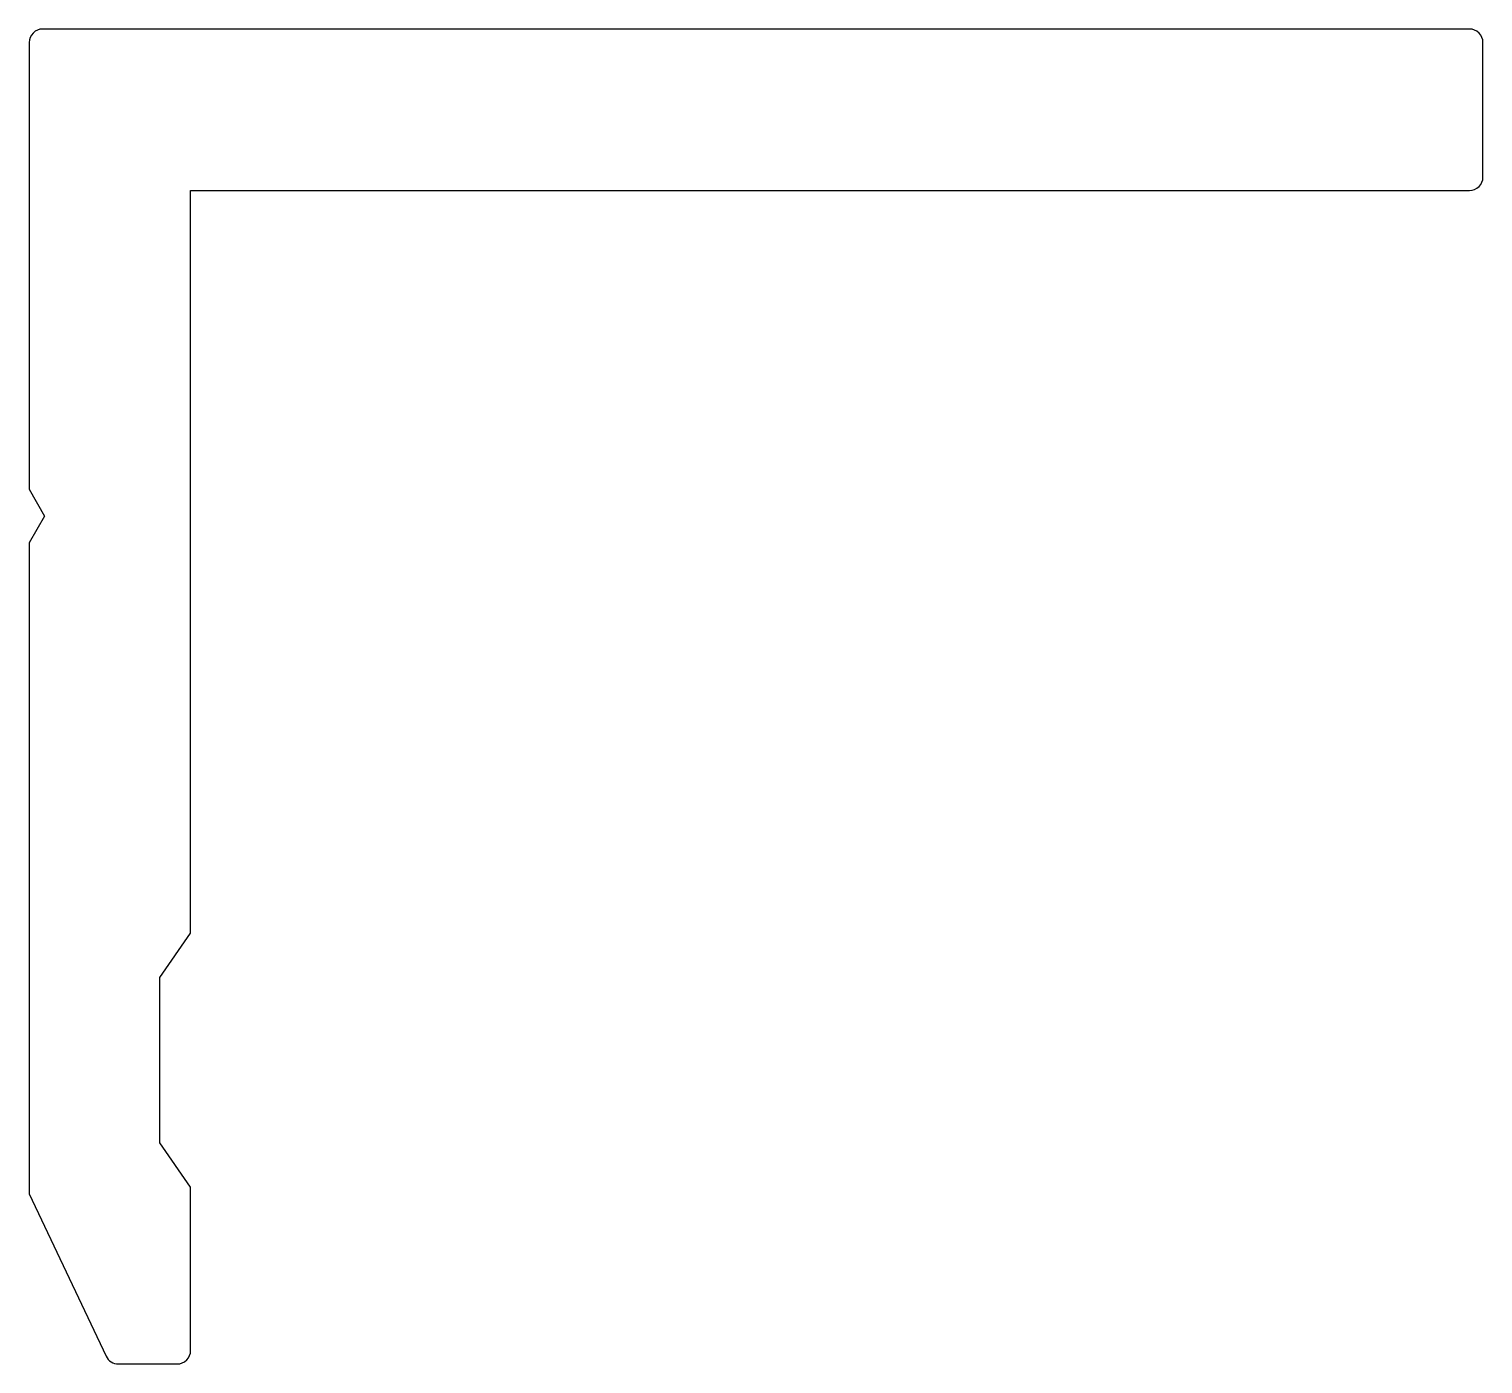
# Model space of a CAD drawing. Extents: x 443.9 to 470.9, y 602.7 to 627.5.
import ezdxf

# ---------------------------------------------------------------- set-up
doc = ezdxf.new("R2010")
doc.units = 0
doc.layers.get('0').update_dxf_attribs({"linetype": 'CONTINUOUS'})

msp = doc.modelspace()

# ---------------------------------------------------------------- linework, layer by layer
at = {"color": 0}
msp.add_lwpolyline([(443.949, 605.882), (445.381, 602.863, 0.28969), (445.607, 602.72), (446.699, 602.72, 0.414214), (446.949, 602.97), (446.949, 606.007), (446.375, 606.826), (446.375, 609.901), (446.949, 610.72), (446.949, 624.52), (470.699, 624.52, 0.414214), (470.949, 624.77), (470.949, 627.27, 0.414214), (470.699, 627.52), (444.199, 627.52, 0.41423), (443.949, 627.27), (443.949, 618.972), (444.238, 618.472), (443.949, 617.972)], format="xyb", close=True, dxfattribs=at)

doc.saveas('drawing.dxf')
